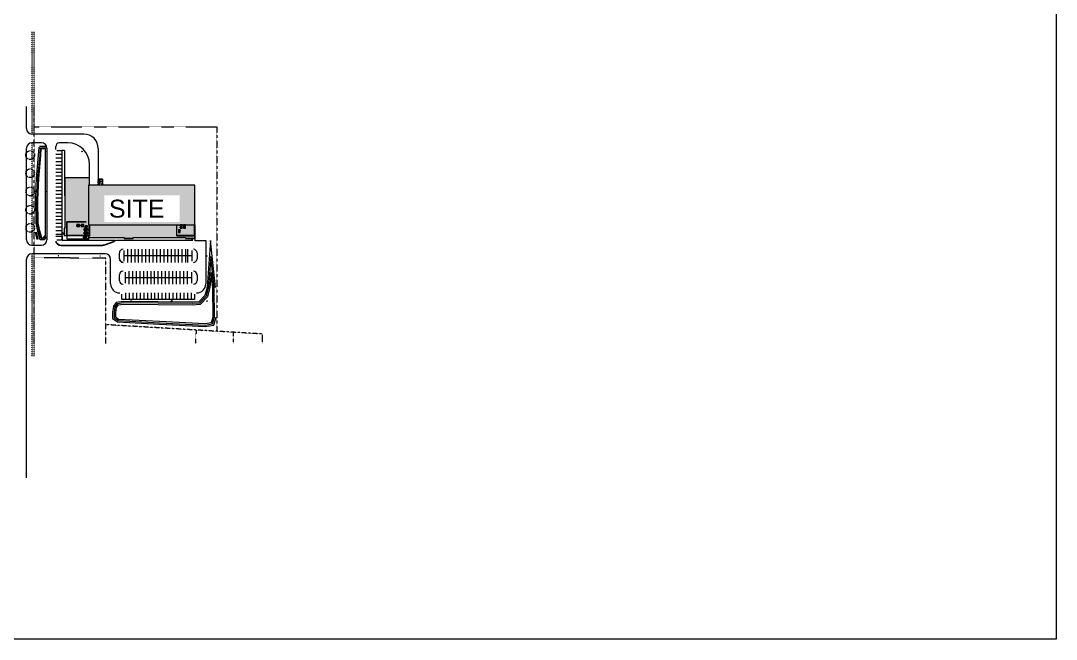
# Model space of a CAD drawing. Header units: inches. Extents: x 30764 to 92544, y -36095 to 66.
# Drawn here: x 58378 to 92544, y -36095 to -15705 of the extents above; entities that cross this region are included whole.
import ezdxf

# ---------------------------------------------------------------- set-up
doc = ezdxf.new("R2010")
doc.units = ezdxf.units.IN
doc.header["$MEASUREMENT"] = 0
doc.header["$XCLIPFRAME"] = 2
for name, pattern in [('Center 1_4_', [0.53125, 0.25, -0.09375, 0.09375, -0.09375]), ('Dash', [0.25, 0.125, -0.125]), ('Hidden 1_8_', [0.1875, 0.125, -0.0625])]:
    doc.linetypes.add(name, pattern=pattern)
for name, color, linetype, lineweight in [('A-DETL', 90, 'Continuous', 9), ('A-DETL-HDLN', 90, 'Hidden 1_8_', 9), ('A-DOOR', 31, 'Continuous', 13), ('A-FLOR-OTLN', 90, 'Continuous', 9), ('A-ROOF', 132, 'Continuous', 13), ('A-ROOF-OTLN', 132, 'Continuous', 9), ('BMP', 80, 'Continuous', 9), ('Conc', 7, 'Continuous', 9), ('E-ELEC-EQPM', 71, 'Continuous', 9), ('E-LITE-EQPM', 33, 'Continuous', 9), ('E-LITE-EQPM-HDLN', 30, 'Dash', 9), ('EOP-EX', 125, 'Continuous', 9), ('EOP-PR', 4, 'Continuous', 9), ('G-ANNO-REFR', 1, 'Continuous', 9), ('G-ANNO-TEXT', 231, 'Continuous', 9), ('L-SITE-WALL', 31, 'Continuous', 13), ('M-EQPM', 50, 'Continuous', 9), ('PAINT', 190, 'Continuous', 9), ('PROP', 3, 'Center 1_4_', 9), ('S-BEAM', 12, 'Continuous', 9)]:
    doc.layers.add(name, color=color, linetype=linetype, lineweight=lineweight)
doc.styles.add('Arial', font='arial.ttf', dxfattribs={"height": 590.11976})
picture_1 = doc.add_image_def('image1.jpg', size_in_pixel=(1920, 1080))

# ---------------------------------------------------------------- blocks, each defined once
blk = doc.blocks.new('Carrier_48TC_Standard_Efficiency_Gas_Heat_Electric_Cooling_Packaged_Rooftop_Unit_3_to_15_nominal_tons - 15 ton 48TC__16-873539-Site Locator Map')
at = {"layer": 'M-EQPM'}
blk.add_hatch(color=256, dxfattribs=at).paths.add_polyline_path([(-58, -32), (58, -32), (58, 32), (-58, 32), (-58, -17)], flags=0)
for p, q in [((58, 32), (-58, 32)), ((-58, 32), (-58, -32)), ((58, -32), (58, 32)), ((58, 27), (58, 15)), ((58, 27), (58, 27)), ((58, 15), (58, 15)), ((58, 9), (58, 10)), ((58, 10), (58, 9)), ((58, 7), (58, -25)), ((58, 7), (58, 7)), ((-58, -32), (58, -32)), ((58, -25), (58, -25))]:
    blk.add_line(p, q, dxfattribs=at)
for centre, radius in [((-45, 20), 11), ((-45, 20), 8.25), ((-45, 20), 5.5), ((-45, 20), 2.75), ((-33, 0), 11), ((-33, 0), 8.25), ((-33, 0), 5.5), ((-33, 0), 2.75), ((-45, -20), 11), ((-45, -20), 8.25), ((-45, -20), 5.5), ((-45, -20), 2.75)]:
    blk.add_circle(centre, radius, dxfattribs=at)
blk = doc.blocks.new('Carrier_48TC_Standard_Efficiency_Gas_Heat_Electric_Cooling_Packaged_Rooftop_Unit_3_to_15_nominal_tons - 7_5 ton 48TC__08-873531-Site Locator Map')
at = {"layer": 'M-EQPM'}
blk.add_hatch(color=256, dxfattribs=at).paths.add_polyline_path([(44, 30), (-44, 30), (-44, -30), (44, -30)], flags=0)
for p, q in [((44, 30), (-44, 30)), ((-44, 30), (-44, -30)), ((44, -30), (44, 30)), ((44, 25), (44, 12)), ((44, 25), (44, 25)), ((44, 12), (44, 12)), ((44, 7), (44, 8)), ((44, 8), (44, 7)), ((44, 5), (44, -24)), ((44, 5), (44, 5)), ((-44, -30), (44, -30)), ((44, -24), (44, -24))]:
    blk.add_line(p, q, dxfattribs=at)
for centre, radius in [((-32, 0), 10), ((-32, 0), 7.5), ((-32, 0), 5), ((-32, 0), 2.5), ((-19, 19), 10), ((-19, 19), 7.5), ((-19, 19), 5), ((-19, 19), 2.5)]:
    blk.add_circle(centre, radius, dxfattribs=at)
blk = doc.blocks.new('Carrier_48TC_Standard_Efficiency_Gas_Heat_Electric_Cooling_Packaged_Rooftop_Unit_3_to_15_nominal_tons - 5 ton 48TC__06-873527-Site Locator Map')
at = {"layer": 'M-EQPM'}
blk.add_hatch(color=256, dxfattribs=at).paths.add_polyline_path([(-37, 22), (-37, -22), (37, -22), (36, 22)], flags=0)
for p, q in [((37, 22), (-37, 22)), ((-37, 22), (-37, -22)), ((37, -22), (37, 22)), ((37, 20), (37, 9)), ((37, 20), (37, 20)), ((37, 9), (37, 9)), ((37, 4), (37, 5)), ((37, 5), (37, 4)), ((37, 1), (37, -15)), ((37, 1), (37, 1)), ((-37, -22), (37, -22)), ((37, -15), (37, -15))]:
    blk.add_line(p, q, dxfattribs=at)
for radius in [13, 9.75, 6.5, 3.25]:
    blk.add_circle((-23, 8), radius, dxfattribs=at)
blk = doc.blocks.new('Carrier_48TC_Standard_Efficiency_Gas_Heat_Electric_Cooling_Packaged_Rooftop_Unit_3_to_15_nominal_tons - 10 ton 48TC__12-873535-Site Locator Map')
at = {"layer": 'M-EQPM'}
blk.add_hatch(color=256, dxfattribs=at).paths.add_polyline_path([(44, 30), (-44, 30), (-44, -30), (44, -30)], flags=0)
for p, q in [((44, 30), (-44, 30)), ((-44, 30), (-44, -30)), ((44, -30), (44, 30)), ((44, 25), (44, 12)), ((44, 25), (44, 25)), ((44, 12), (44, 12)), ((44, 7), (44, 8)), ((44, 8), (44, 7)), ((44, 5), (44, -24)), ((44, 5), (44, 5)), ((-44, -30), (44, -30)), ((44, -24), (44, -24))]:
    blk.add_line(p, q, dxfattribs=at)
for centre, radius in [((-32, 0), 10), ((-32, 0), 7.5), ((-32, 0), 5), ((-32, 0), 2.5), ((-19, 19), 10), ((-19, 19), 7.5), ((-19, 19), 5), ((-19, 19), 2.5)]:
    blk.add_circle(centre, radius, dxfattribs=at)
blk = doc.blocks.new('Girt_C - 8_D-947499-Site Locator Map')
at = {"layer": 'S-BEAM'}
for points in [[(26270, -22795), (26270, -22787), (25691, -22787), (25691, -22795), (26178, -22795)], [(26270, -22787), (26270, -22787), (26178, -22787)], [(26270, -22795), (26270, -22795), (26178, -22795)]]:
    blk.add_hatch(color=256, dxfattribs=at).paths.add_polyline_path(points, flags=0)
for p, q in [((26270, -22787), (25691, -22787)), ((25691, -22795), (25691, -22787)), ((25691, -22787), (25691, -22787)), ((25691, -22795), (26270, -22795)), ((25691, -22795), (25691, -22795)), ((26270, -22787), (26270, -22787)), ((26270, -22787), (26270, -22795)), ((26270, -22795), (26270, -22795))]:
    blk.add_line(p, q, dxfattribs=at)
blk = doc.blocks.new('Girt_C - 8_D-948025-Site Locator Map')
at = {"layer": 'S-BEAM'}
for points in [[(25688, -22784), (25688, -22429), (25681, -22429), (25681, -22784)], [(25688, -22784), (25688, -22784), (25688, -22508)]]:
    blk.add_hatch(color=256, dxfattribs=at).paths.add_polyline_path(points, flags=0)
for p, q in [((25680, -22429), (25680, -22784)), ((25688, -22784), (25688, -22429)), ((25681, -22784), (25680, -22784)), ((25688, -22784), (25681, -22784)), ((25688, -22784), (25688, -22784))]:
    blk.add_line(p, q, dxfattribs=at)
blk = doc.blocks.new('Lighting-Street_Cooper_Navion-Lumark_4-6-LED-Squares - The Caretaker LED-964008-Site Locator Map')
at = {"layer": 'E-LITE-EQPM'}
blk.add_line((-2, -11), (2, -11), dxfattribs=at)
blk.add_circle((0, -32), 3, dxfattribs=at)
at = {"layer": 'E-LITE-EQPM-HDLN'}
for p, q in [((-2, -11), (-2, -30)), ((1, -11), (1, -30))]:
    blk.add_line(p, q, dxfattribs=at)
blk = doc.blocks.new('dumpster door - one-1001559-Site Locator Map')
at = {"layer": 'A-DOOR', "lineweight": 9}
for p, q in [((-42, 0.5), (42, 0.5)), ((-42, -0.5), (-42, 0.5)), ((-42, 0), (-42, -42)), ((42, 0.5), (42, -0.5)), ((42, 0), (42, -42)), ((42, -0.5), (-42, -0.5))]:
    blk.add_line(p, q, dxfattribs=at)
for centre, start, end in [((-42, 0), 270, 0), ((42, 0), 180, 270)]:
    blk.add_arc(centre, 42, start, end, dxfattribs=at)
blk = doc.blocks.new('Transformer-Dry-Type-Siemens - 6x6x6-1004770-Site Locator Map')
at = {"layer": 'E-ELEC-EQPM'}
for p, q in [((36, 36), (-36, 36)), ((-36, 36), (-36, -36)), ((36, -36), (36, 36)), ((-36, -36), (36, -36))]:
    blk.add_line(p, q, dxfattribs=at)
blk = doc.blocks.new('Transformer-Dry-Type-Siemens - 6x3x6-1005805-Site Locator Map')
at = {"layer": 'E-ELEC-EQPM'}
for p, q in [((36, 18), (-36, 18)), ((-36, 18), (-36, -18)), ((36, -18), (36, 18)), ((-36, -18), (36, -18))]:
    blk.add_line(p, q, dxfattribs=at)

msp = doc.modelspace()

# ---------------------------------------------------------------- hatches: boundary and pattern name
at = {"layer": 'A-ROOF', "lineweight": 5}
h = msp.add_hatch(color=256, dxfattribs=at)
h.paths.add_polyline_path([(59898, -22787), (60637, -22786), (60637, -22429), (60617, -22429), (60617, -21121), (60652, -21121), (60652, -20887), (59838, -20887), (59838, -22539), (59814, -22539), (59814, -22787)], flags=0)
h.paths.add_polyline_path([(60468, -22734), (60468, -22734), (60468, -22670), (60584, -22670), (60584, -22734), (60474, -22734)], flags=0)
h.paths.add_polyline_path([(60490, -22622), (60468, -22622), (60468, -22559), (60584, -22559), (60584, -22622), (60501, -22622)], flags=0)
h.paths.add_polyline_path([(60556, -22515), (60506, -22515), (60507, -22471), (60580, -22471), (60580, -22515)], flags=0)
h.paths.add_polyline_path([(60426, -22485), (60367, -22485), (60367, -22425), (60455, -22425), (60455, -22485)], flags=0)
h.paths.add_polyline_path([(60319, -22485), (60231, -22485), (60231, -22425), (60319, -22425), (60319, -22478)], flags=0)
msp.add_hatch(color=256, dxfattribs=at).paths.add_polyline_path([(62700, -22429), (64126, -22429), (64126, -21121), (60617, -21121), (60617, -22429), (60946, -22429)], flags=0)
h = msp.add_hatch(color=256, dxfattribs=at)
h.paths.add_polyline_path([(64117, -22881), (64117, -22797), (64111, -22795), (64111, -22429), (63527, -22429), (63526, -22784), (63519, -22784), (63519, -22429), (60648, -22429), (60648, -22798), (60632, -22798), (60632, -22856), (61787, -22856), (61787, -22881), (62085, -22881), (62085, -22856), (63816, -22856), (63816, -22881), (64016, -22881)], flags=0)
h.paths.add_polyline_path([(63578, -22795), (63530, -22795), (63530, -22787), (64109, -22788), (64109, -22795), (63797, -22795)], flags=0)
h.paths.add_polyline_path([(63640, -22690), (63581, -22690), (63581, -22602), (63640, -22602), (63640, -22687)], flags=0)
h.paths.add_polyline_path([(63797, -22547), (63748, -22547), (63748, -22431), (63812, -22431), (63812, -22547), (63807, -22547)], flags=0)
h.paths.add_polyline_path([(63678, -22547), (63637, -22547), (63637, -22431), (63700, -22431), (63700, -22547), (63682, -22547)], flags=0)
at = {"layer": 'A-ROOF-OTLN', "lineweight": 5}
for points in [[(62085, -22888), (62085, -22881), (61787, -22883), (61787, -22888)], [(64016, -22888), (64117, -22886), (64117, -22881), (63816, -22883), (63816, -22888)], [(64117, -22888), (64117, -22888), (64016, -22888)]]:
    msp.add_hatch(color=256, dxfattribs=at).paths.add_polyline_path(points, flags=0)
at = {"layer": 'L-SITE-WALL', "lineweight": 5}
for points in [[(60637, -22787), (60648, -22787), (60648, -22429), (60637, -22429), (60637, -22720)], [(64111, -22797), (64122, -22797), (64122, -22429), (64111, -22429), (64111, -22508)], [(60068, -22798), (60648, -22798), (60648, -22787), (59898, -22787), (59898, -22798)]]:
    msp.add_hatch(color=256, dxfattribs=at).paths.add_polyline_path(points, flags=0)

# ---------------------------------------------------------------- linework, layer by layer
at = {"layer": 'A-DETL'}
for p, q in [((58920, -22913), (58866, -22679)), ((58889, -22674), (58943, -22908))]:
    msp.add_line(p, q, dxfattribs=at)
at = {"layer": 'A-DETL-HDLN'}
for p, q in [((58760, -19441), (58760, -16067)), ((58820, -19441), (58820, -16067)), ((58760, -23103), (58760, -19729)), ((60991, -20947), (61064, -20947)), ((61064, -21018), (60991, -21018)), ((60991, -21034), (61064, -21105)), ((58760, -26765), (58760, -23391)), ((58820, -26765), (58820, -23391))]:
    msp.add_line(p, q, dxfattribs=at)
for centre in [(58689, -20134), (58689, -20734), (58689, -21334), (58689, -21934), (58689, -22534)]:
    msp.add_circle(centre, 144, dxfattribs=at)
at = {"layer": 'A-FLOR-OTLN'}
for p, q in [((59814, -22737), (59749, -22683)), ((59814, -22743), (59749, -22743)), ((59749, -22803), (59749, -22923)), ((59821, -22803), (59821, -22787)), ((64052, -22887), (63998, -22952)), ((64058, -22952), (63998, -22952))]:
    msp.add_line(p, q, dxfattribs=at)
at = {"layer": 'A-ROOF', "lineweight": 9}
for p, q in [((60652, -20887), (59838, -20887)), ((59838, -20887), (59838, -22539)), ((64126, -21121), (60617, -21121)), ((60617, -21121), (60617, -22429)), ((60652, -21121), (60652, -20887)), ((64126, -22429), (64126, -21121)), ((59838, -22539), (59814, -22539)), ((59814, -22539), (59814, -22787)), ((60617, -22429), (64126, -22429)), ((59814, -22787), (59898, -22787)), ((60632, -22856), (60632, -22798)), ((60632, -22856), (61787, -22856)), ((61787, -22856), (61787, -22881)), ((61787, -22881), (62085, -22881)), ((62085, -22881), (62085, -22856)), ((62085, -22856), (63816, -22856)), ((63816, -22856), (63816, -22881)), ((63816, -22881), (64117, -22881)), ((64117, -22797), (64117, -22881))]:
    msp.add_line(p, q, dxfattribs=at)
at = {"layer": 'A-ROOF-OTLN'}
for p, q in [((61787, -22888), (61787, -22881)), ((62085, -22881), (61787, -22881)), ((62085, -22888), (61787, -22888)), ((61787, -22888), (62085, -22888)), ((62085, -22888), (61787, -22888)), ((62085, -22888), (62085, -22881)), ((63816, -22888), (63816, -22881)), ((64117, -22881), (63816, -22881)), ((64117, -22888), (63816, -22888)), ((63816, -22888), (64117, -22888)), ((64117, -22888), (63816, -22888)), ((64117, -22888), (64117, -22881))]:
    msp.add_line(p, q, dxfattribs=at)
at = {"layer": 'BMP'}
for p, q in [((58900, -20901), (58970, -20142)), ((58948, -20905), (59018, -20146)), ((58970, -20142), (58984, -19875)), ((58972, -20906), (59042, -20148)), ((58997, -19844), (59223, -19838)), ((59018, -20146), (59032, -19891)), ((59032, -19891), (59181, -19887)), ((59042, -20148), (59054, -19914)), ((59054, -19914), (59160, -19912)), ((59181, -19887), (59189, -19945)), ((59189, -19945), (59187, -22808)), ((58873, -21609), (58891, -21146)), ((58891, -21146), (58900, -20901)), ((58921, -21609), (58939, -21148)), ((58939, -21148), (58948, -20905)), ((58945, -21610), (58963, -21149)), ((58963, -21149), (58972, -20906)), ((58886, -22384), (58873, -21609)), ((58933, -22379), (58921, -21609)), ((58957, -22376), (58945, -21610)), ((58938, -22651), (58886, -22384)), ((58985, -22640), (58933, -22379)), ((59008, -22634), (58957, -22376)), ((59017, -22931), (58938, -22651)), ((59054, -22883), (58985, -22640)), ((59072, -22859), (59008, -22634)), ((59126, -22883), (59054, -22883)), ((59163, -22800), (59115, -22859)), ((59187, -22808), (59126, -22883)), ((59235, -22825), (59149, -22932)), ((59149, -22932), (59017, -22931)), ((64641, -22949), (64525, -24484)), ((64809, -24504), (64641, -22949)), ((64649, -23474), (64573, -24492)), ((64761, -24507), (64649, -23474)), ((64658, -24000), (64620, -24500)), ((64713, -24510), (64658, -24000)), ((64525, -24484), (64451, -24761)), ((64573, -24492), (64494, -24785)), ((64620, -24500), (64537, -24809)), ((64725, -25467), (64713, -24510)), ((64773, -25474), (64761, -24507)), ((64451, -24761), (64258, -24971)), ((64494, -24785), (64281, -25018)), ((64537, -24809), (64303, -25065)), ((61436, -25120), (61410, -25324)), ((61530, -24996), (61436, -25120)), ((61482, -25138), (61458, -25327)), ((61556, -25041), (61482, -25138)), ((61528, -25157), (61506, -25330)), ((61583, -25086), (61528, -25157)), ((61772, -24961), (61530, -24996)), ((61775, -25009), (61556, -25041)), ((61778, -25057), (61583, -25086)), ((64045, -24984), (61772, -24961)), ((64047, -25032), (61775, -25009)), ((64048, -25080), (61778, -25057)), ((64258, -24971), (64045, -24984)), ((64281, -25018), (64047, -25032)), ((64303, -25065), (64048, -25080)), ((61410, -25324), (61408, -25522)), ((61408, -25522), (61575, -25635)), ((61458, -25327), (61457, -25497)), ((61457, -25497), (61591, -25587)), ((61506, -25330), (61505, -25471)), ((61505, -25471), (61607, -25540)), ((61591, -25587), (62958, -25659)), ((61607, -25540), (62961, -25611)), ((62961, -25611), (64461, -25690)), ((64671, -25654), (64725, -25467)), ((64709, -25696), (64773, -25474)), ((64746, -25738), (64821, -25480)), ((61575, -25635), (62956, -25707)), ((62956, -25707), (64467, -25786)), ((62958, -25659), (64464, -25738)), ((64461, -25690), (64671, -25654)), ((64464, -25738), (64709, -25696)), ((64467, -25786), (64746, -25738))]:
    msp.add_line(p, q, dxfattribs=at)
at = {"layer": 'Conc'}
for p, q in [((59821, -19983), (59749, -19983)), ((59749, -22923), (59749, -19989)), ((59821, -19983), (59821, -21481)), ((59896, -22799), (59896, -22892)), ((64118, -22880), (64118, -22964)), ((64124, -22799), (64124, -22946)), ((61508, -22952), (59749, -22952)), ((59896, -22892), (60634, -22892)), ((63998, -22952), (61542, -22952))]:
    msp.add_line(p, q, dxfattribs=at)
msp.add_arc((59065, -19909), 180, 360, 90, dxfattribs=at)
at = {"layer": 'EOP-EX'}
for p, q in [((58570, -19261), (58570, -18529)), ((58570, -22923), (58570, -19909)), ((58570, -30778), (58570, -23571))]:
    msp.add_line(p, q, dxfattribs=at)
at = {"layer": 'EOP-PR'}
for p, q in [((60457, -19441), (58750, -19441)), ((59065, -19729), (58750, -19729)), ((59929, -19729), (59653, -19729)), ((59245, -19909), (59245, -22923)), ((59533, -19947), (59533, -19849)), ((59569, -19983), (59749, -19983)), ((60937, -19921), (60937, -20929)), ((60649, -20887), (60649, -20449)), ((60937, -20929), (61081, -20929)), ((58750, -23103), (59065, -23103)), ((59574, -22923), (59749, -22923)), ((59713, -23103), (61039, -23103)), ((59713, -23115), (61039, -23115)), ((61162, -23081), (61466, -22971)), ((61166, -23093), (61470, -22982)), ((64118, -22952), (64483, -22952)), ((64124, -22946), (64483, -22946)), ((64483, -22946), (64483, -24380)), ((61165, -23391), (58750, -23391)), ((61345, -24380), (61345, -23559)), ((61633, -23552), (61633, -23360)), ((61639, -23552), (61639, -23360)), ((61789, -23636), (61789, -23276)), ((64021, -23276), (64021, -23636)), ((64195, -23360), (64195, -23552)), ((61633, -24278), (61633, -24075)), ((61639, -24278), (61639, -24075)), ((61837, -24356), (61837, -23996)), ((64009, -23996), (64009, -24356)), ((64015, -23996), (64015, -24356)), ((64195, -24080), (64195, -24272)), ((61717, -24896), (61717, -24716)), ((64117, -24896), (61717, -24896)), ((64117, -24716), (64117, -24896))]:
    msp.add_line(p, q, dxfattribs=at)
for centre, radius, start, end in [((58750, -19261), 180, 180, 270), ((60457, -19921), 480, 0, 90), ((58750, -19909), 180, 90, 180), ((59653, -19849), 120, 90, 180), ((59929, -20449), 720, 0, 90), ((58750, -22923), 180, 180, 270), ((59065, -22923), 180, 270, 360), ((59713, -22923), 192, 194.4775, 270), ((59713, -22923), 180, 194.4775, 270), ((61039, -22743), 360, 270, 290), ((61039, -22743), 372, 270, 290), ((61589, -23309), 360, 97.5129, 110), ((58750, -23571), 180, 90, 180), ((61165, -23571), 180, 0, 90), ((61753, -23360), 120, 90, 180), ((61753, -23552), 120, 180, 269.9996), ((61753, -23552), 114, 180, 269.9996), ((64075, -23360), 120, 0, 90), ((64075, -23552), 120, 270, 0), ((61753, -24080), 120, 89.9992, 177.4312), ((64075, -24080), 120, 0, 90), ((64075, -24080), 114, 0, 90), ((61645, -24380), 300, 180.0078, 270), ((61753, -24272), 120, 182.8354, 270.0008), ((64075, -24272), 120, 270, 0), ((64183, -24380), 300, 270, 0)]:
    msp.add_arc(centre, radius, start, end, dxfattribs=at)
at = {"layer": 'L-SITE-WALL', "lineweight": 9}
for p, q in [((60961, -20929), (61081, -20929)), ((60961, -20941), (60961, -20929)), ((60961, -20941), (60963, -20941)), ((60961, -21030), (60961, -21025)), ((60963, -21025), (60961, -21025)), ((60961, -21030), (60963, -21030)), ((60961, -21118), (60961, -21114)), ((60963, -21114), (60961, -21114)), ((60961, -21118), (60963, -21118)), ((61080, -20931), (60963, -20931)), ((60963, -20931), (60963, -20941)), ((60963, -21025), (60963, -21030)), ((60963, -21114), (60963, -21118)), ((61080, -21118), (61080, -20931)), ((61080, -21118), (61081, -21118)), ((61081, -20929), (61081, -21118)), ((59897, -22798), (59897, -22336)), ((59897, -22336), (60538, -22336)), ((59897, -22337), (59897, -22798)), ((60538, -22337), (59897, -22337)), ((60538, -22336), (60538, -22337)), ((60637, -22787), (60637, -22429)), ((60648, -22429), (60648, -22798)), ((64111, -22797), (64111, -22429)), ((64122, -22429), (64122, -22797)), ((59897, -22798), (59897, -22798)), ((59898, -22798), (59898, -22787)), ((60648, -22787), (59898, -22787)), ((60648, -22798), (59898, -22798)), ((64122, -22797), (64111, -22797))]:
    msp.add_line(p, q, dxfattribs=at)
at = {"layer": 'PAINT'}
for p, q in [((59533, -20103), (59749, -20103)), ((59533, -20223), (59749, -20223)), ((59533, -20343), (59749, -20343)), ((59533, -20463), (59749, -20463)), ((59533, -20583), (59749, -20583)), ((59533, -20703), (59749, -20703)), ((59533, -20823), (59749, -20823)), ((59533, -20943), (59749, -20943)), ((59533, -21063), (59749, -21063)), ((59533, -21183), (59749, -21183)), ((59533, -21303), (59749, -21303)), ((59533, -21423), (59749, -21423)), ((59533, -21543), (59749, -21543)), ((59533, -21663), (59749, -21663)), ((59533, -21783), (59749, -21783)), ((59533, -21903), (59749, -21903)), ((59533, -22023), (59749, -22023)), ((59533, -22143), (59749, -22143)), ((59533, -22263), (59749, -22263)), ((59533, -22383), (59749, -22383)), ((59534, -22503), (59750, -22503)), ((59533, -22623), (59749, -22623)), ((59533, -22743), (59749, -22743)), ((59533, -22803), (59749, -22803)), ((64021, -23456), (61789, -23456)), ((61909, -23672), (61909, -23240)), ((62029, -23672), (62029, -23240)), ((62149, -23672), (62149, -23240)), ((62269, -23672), (62269, -23240)), ((62389, -23672), (62389, -23240)), ((62509, -23672), (62509, -23240)), ((62629, -23672), (62629, -23240)), ((62749, -23672), (62749, -23240)), ((62869, -23672), (62869, -23240)), ((62989, -23672), (62989, -23240)), ((63109, -23672), (63109, -23240)), ((63229, -23672), (63229, -23240)), ((63349, -23672), (63349, -23240)), ((63469, -23672), (63469, -23240)), ((63589, -23672), (63589, -23240)), ((63709, -23456), (63709, -23240)), ((63709, -23672), (63709, -23456)), ((63829, -23672), (63829, -23240)), ((63889, -23672), (63889, -23240)), ((64009, -24176), (61837, -24176)), ((61957, -24392), (61957, -23960)), ((62077, -24392), (62077, -23960)), ((62197, -24392), (62197, -23960)), ((62317, -24392), (62317, -23960)), ((62437, -24392), (62437, -23960)), ((62557, -24392), (62557, -23960)), ((62677, -24392), (62677, -23960)), ((62797, -24392), (62797, -23960)), ((62917, -24392), (62917, -23960)), ((63037, -24392), (63037, -23960)), ((63157, -24392), (63157, -23960)), ((63277, -24392), (63277, -23960)), ((63397, -24392), (63397, -23960)), ((63517, -24392), (63517, -23960)), ((63637, -24392), (63637, -23960)), ((63757, -24392), (63757, -23960)), ((63877, -24392), (63877, -23960)), ((61837, -24680), (61837, -24896)), ((61957, -24680), (61957, -24896)), ((62077, -24680), (62077, -24896)), ((62197, -24680), (62197, -24896)), ((62317, -24680), (62317, -24896)), ((62437, -24680), (62437, -24896)), ((62557, -24680), (62557, -24896)), ((62677, -24680), (62677, -24896)), ((62797, -24680), (62797, -24896)), ((62917, -24680), (62917, -24896)), ((63037, -24680), (63037, -24896)), ((63157, -24680), (63157, -24896)), ((63277, -24680), (63277, -24896)), ((63397, -24680), (63397, -24896)), ((63517, -24680), (63517, -24896)), ((63637, -24680), (63637, -24896)), ((63757, -24680), (63757, -24896)), ((63877, -24680), (63877, -24896)), ((63997, -24680), (63997, -24896))]:
    msp.add_line(p, q, dxfattribs=at)
at = {"layer": 'PROP'}
for p, q in [((58822, -23518), (58822, -18529)), ((58822, -19198), (64846, -19198)), ((64846, -19198), (64846, -25943)), ((58822, -26344), (58821, -23518)), ((61190, -23536), (58822, -23518)), ((61191, -25725), (61190, -23536)), ((61191, -26344), (61191, -25725)), ((66341, -26032), (61191, -25725)), ((64167, -25903), (64141, -26344)), ((65383, -25975), (65383, -26344)), ((66341, -26032), (66342, -26344))]:
    msp.add_line(p, q, dxfattribs=at)

# ---------------------------------------------------------------- block references
at = {"layer": 'A-DOOR', "lineweight": 9, "rotation": 270}
for p in [(60962, -20983), (60962, -21072)]:
    msp.add_blockref('dumpster door - one-1001559-Site Locator Map', p, dxfattribs=at)
at = {"layer": 'E-ELEC-EQPM'}
for name, p in [('Transformer-Dry-Type-Siemens - 6x3x6-1005805-Site Locator Map', (60475, -22845)), ('Transformer-Dry-Type-Siemens - 6x6x6-1004770-Site Locator Map', (60578, -22845))]:
    msp.add_blockref(name, p, dxfattribs=at)
at = {"layer": 'E-LITE-EQPM'}
for p in [(59198, -19990), (60398, -19990), (59198, -21310), (59198, -22630)]:
    msp.add_blockref('Lighting-Street_Cooper_Navion-Lumark_4-6-LED-Squares - The Caretaker LED-964008-Site Locator Map', p, dxfattribs=at)
for p, rotation in [((59587, -23456), 90.00000000000617), ((59652, -23456), 270.0000000000021), ((60979, -23456), 90.00000000000617), ((61996, -23456), 90.00000000000617), ((63316, -23456), 90.00000000000617), ((64525, -23489), 180), ((61996, -24944), 90.00000000000617), ((63381, -24944), 270.0000000000021), ((64525, -24977), 180)]:
    msp.add_blockref('Lighting-Street_Cooper_Navion-Lumark_4-6-LED-Squares - The Caretaker LED-964008-Site Locator Map', p, dxfattribs=dict(at, rotation=rotation))
at = {"layer": 'M-EQPM'}
for name, p, rotation in [('Carrier_48TC_Standard_Efficiency_Gas_Heat_Electric_Cooling_Packaged_Rooftop_Unit_3_to_15_nominal_tons - 7_5 ton 48TC__08-873531-Site Locator Map', (60275, -22455), 180), ('Carrier_48TC_Standard_Efficiency_Gas_Heat_Electric_Cooling_Packaged_Rooftop_Unit_3_to_15_nominal_tons - 7_5 ton 48TC__08-873531-Site Locator Map', (60411, -22455), 180), ('Carrier_48TC_Standard_Efficiency_Gas_Heat_Electric_Cooling_Packaged_Rooftop_Unit_3_to_15_nominal_tons - 5 ton 48TC__06-873527-Site Locator Map', (60543, -22493), 180), ('Carrier_48TC_Standard_Efficiency_Gas_Heat_Electric_Cooling_Packaged_Rooftop_Unit_3_to_15_nominal_tons - 15 ton 48TC__16-873539-Site Locator Map', (63668, -22489), 89.99999999999955), ('Carrier_48TC_Standard_Efficiency_Gas_Heat_Electric_Cooling_Packaged_Rooftop_Unit_3_to_15_nominal_tons - 15 ton 48TC__16-873539-Site Locator Map', (63780, -22489), 89.99999999999991), ('Carrier_48TC_Standard_Efficiency_Gas_Heat_Electric_Cooling_Packaged_Rooftop_Unit_3_to_15_nominal_tons - 15 ton 48TC__16-873539-Site Locator Map', (60526, -22591), 180), ('Carrier_48TC_Standard_Efficiency_Gas_Heat_Electric_Cooling_Packaged_Rooftop_Unit_3_to_15_nominal_tons - 15 ton 48TC__16-873539-Site Locator Map', (60526, -22702), 180), ('Carrier_48TC_Standard_Efficiency_Gas_Heat_Electric_Cooling_Packaged_Rooftop_Unit_3_to_15_nominal_tons - 10 ton 48TC__12-873535-Site Locator Map', (63610, -22646), 269.9999999999994)]:
    msp.add_blockref(name, p, dxfattribs=dict(at, rotation=rotation))
at = {"layer": 'S-BEAM'}
for name in ['Girt_C - 8_D-948025-Site Locator Map', 'Girt_C - 8_D-947499-Site Locator Map']:
    msp.add_blockref(name, (37838, 0), dxfattribs=at)

# ---------------------------------------------------------------- pictures from other files: only their frames are drawn
at = {"layer": 'G-ANNO-REFR'}
image = msp.add_image(picture_1, insert=(36192, -39289), size_in_units=(58514, 32914), dxfattribs=at)
image.set_boundary_path([(6.22, 974.715), (6.22, 84.08), (1848.55, 84.08), (1848.55, 974.715), (6.22, 974.715)])
image.dxf.flags = 15

# ---------------------------------------------------------------- next in the draw order: texts
at = {"layer": 'G-ANNO-TEXT', "color": 7, "insert": (61289, -21605), "char_height": 590.1, "width": 2181.6, "attachment_point": 1, "line_spacing_factor": 0.938532, "style": 'Arial', "bg_fill": 3, "box_fill_scale": 1.25, "bg_fill_color": 0, "bg_fill_transparency": 0}
msp.add_mtext('SITE', dxfattribs=at)

doc.saveas('drawing.dxf')
